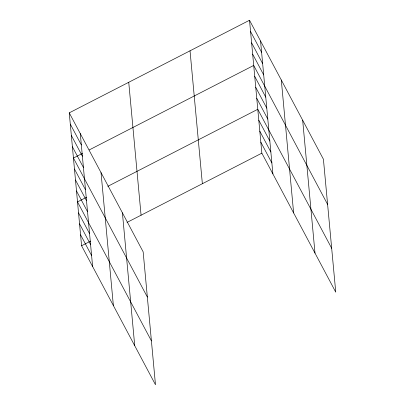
<?xml version="1.0" encoding="UTF-8"?>
<svg xmlns="http://www.w3.org/2000/svg" width="405" height="405" viewBox="0 0 405 405"><rect width="100%" height="100%" fill="white"/><g stroke="black" fill="none" stroke-linecap="round" stroke-linejoin="round"><path stroke-width="0.61" d="M69.25 112.853L143.152 251.839L155.48 384.75L81.582 245.764L69.25 112.853L249.52 20.25L323.418 159.236L335.75 292.147L261.848 153.161L249.52 20.25M82.423 153.429L73.442 158.041L147.344 297.027M89.156 149.971L253.712 65.438L327.61 204.424M86.493 197.291L77.512 201.903L151.414 340.888M107.816 186.335L257.782 109.299L331.68 248.285M81.582 245.764L90.563 241.152M127.038 222.411L261.848 153.161M250.568 31.549L261.605 52.306M251.616 42.844L262.653 63.605M252.664 54.143L263.701 74.9M254.73 76.403L265.766 97.165M255.747 87.369L266.784 108.13M256.765 98.334L267.801 119.095M258.8 120.265L269.836 141.026M259.818 131.23L270.854 151.991M260.835 142.195L271.871 162.957M70.298 124.148L81.334 144.909M71.346 135.447L82.382 156.203M72.394 146.747L83.43 167.503M74.459 169.006L85.495 189.768M75.477 179.972L86.513 200.733M76.494 190.937L87.531 211.699M78.529 212.868L89.566 233.629M79.547 223.833L90.583 244.595M80.565 234.799L91.601 255.56M302.672 120.219L315.004 253.135M281.303 80.023L293.63 212.934M260.557 41.006L272.889 173.922M190.031 50.807L202.363 183.723M128.739 82.291L141.072 215.207M122.406 212.822L134.738 345.733M101.032 172.626L113.365 305.537M80.286 133.609L92.618 266.52"/></g></svg>
